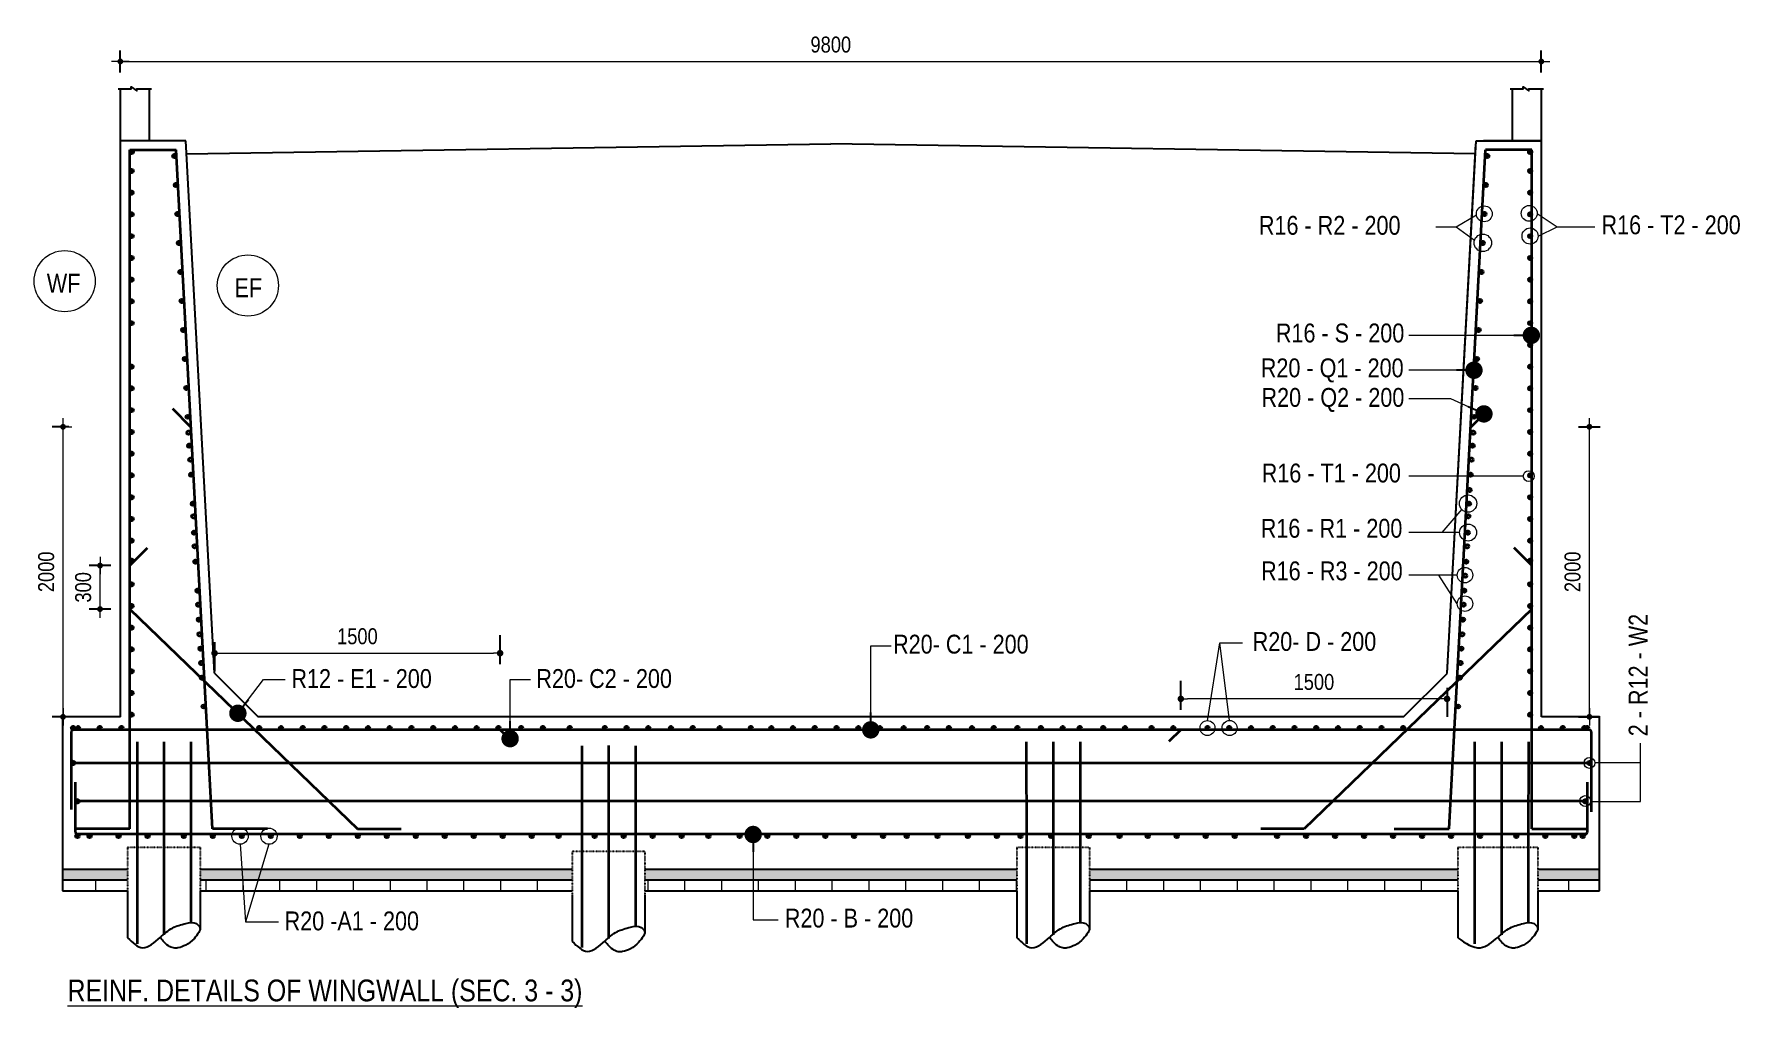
# Model space of a CAD drawing. Header units: millimetres. Extents: x -44822 to 222670, y -173707 to 25116.
# Drawn here: x 145214 to 156979, y -5843 to 872 of the extents above; entities that cross this region are included whole.
import ezdxf

# ---------------------------------------------------------------- set-up
doc = ezdxf.new("R2010")
doc.units = ezdxf.units.MM
doc.header["$LTSCALE"] = 5
doc.header["$PDMODE"] = 2
doc.linetypes.add('ACAD_ISO03W100', pattern=[30, 12, -18])
for name, color, linetype in [('Abutment W Line', 200, 'Continuous'), ('Girder Line', 11, 'Continuous'), ('Pile', 11, 'Continuous'), ('Ralling', 6, 'Continuous'), ('SEC', 25, 'Continuous')]:
    doc.layers.add(name, color=color, linetype=linetype)
for name, color, linetype, lineweight in [('Ber', 12, 'Continuous', 35), ('Dimision', 4, 'Continuous', 13), ('hatch', 7, 'Continuous', 0), ('Text', 7, 'Continuous', 0)]:
    doc.layers.add(name, color=color, linetype=linetype, lineweight=lineweight)
doc.styles.get("Standard").update_dxf_attribs({"font": 'ARIALN.TTF'})
doc.dimstyles.new('ISO-25', dxfattribs={"dimtxt": 75, "dimasz": 45, "dimexe": 125, "dimexo": 75.625, "dimgap": 60, "dimtad": 1, "dimdec": 0, "dimtxsty": 'Standard', "dimblk": 'DOT', "dimcen": 52.5, "dimclrd": 256, "dimclre": 256, "dimclrt": 256, "dimadec": 0, "dimazin": 0, "dimtfac": 1, "dimtdec": 0, "dimtix": 1, "dimtmove": 0, "dimatfit": 3, "dimldrblk": 'DOT', "dimfxl": 1, "dimlwd": -1, "dimarcsym": 0})
doc.dimstyles.new('ISO-75', dxfattribs={"dimtxt": 75, "dimasz": 1, "dimexe": 75, "dimexo": 75, "dimgap": 60, "dimtad": 1, "dimdec": 0, "dimtxsty": 'Standard', "dimblk": 'D_TIC', "dimcen": 52.5, "dimclrd": 256, "dimclre": 256, "dimclrt": 256, "dimadec": 0, "dimazin": 0, "dimtfac": 1, "dimtdec": 0, "dimtix": 1, "dimtmove": 0, "dimatfit": 3, "dimldrblk": 'DOT', "dimfxl": 75, "dimfxlon": 1, "dimlwd": -1, "dimarcsym": 0})

# ---------------------------------------------------------------- blocks, each defined once
blk = doc.blocks.new('D_TIC')
at = {"layer": 'Dimision', "ltscale": 5}
for p, q in [((-60, 0), (60, 0)), ((0, 60), (0, -60))]:
    blk.add_line(p, q, dxfattribs=at)
at = {"layer": 'Dimision', "ltscale": 5, "const_width": 20}
blk.add_lwpolyline([(-10, 0, 1), (10, 0, 1)], format="xyb", close=True, dxfattribs=at)
blk = doc.blocks.new('*D223')
at = {"layer": 'Defpoints', "color": 0, "lineweight": 50, "ltscale": 5, "transparency": 16777216}
for p in [(145669, -2793), (145874, -2793), (145874, -3093)]:
    blk.add_point(p, dxfattribs=at)
at = {"layer": 'Dimision', "lineweight": -2, "ltscale": 5, "transparency": 16777216}
for p, q in [((145744, -2793), (145594, -2793)), ((145744, -3093), (145594, -3093))]:
    blk.add_line(p, q, dxfattribs=at)
at = {"layer": 'Dimision', "ltscale": 5, "transparency": 16777216}
for p, q in [((145669, -2792), (145669, -2791)), ((145669, -3093), (145669, -2793)), ((145669, -3094), (145669, -3095))]:
    blk.add_line(p, q, dxfattribs=at)
for p, rotation in [((145669, -2793), 270), ((145669, -3093), 90)]:
    blk.add_blockref('D_TIC', p, dxfattribs=dict(at, rotation=rotation))
at = {"layer": 'Dimision', "ltscale": 5, "transparency": 16777216, "insert": (145553, -2943), "char_height": 110, "attachment_point": 5, "rotation": 90}
blk.add_mtext('300', dxfattribs=at)
blk = doc.blocks.new('_Dot')
at = {"color": 0, "linetype": 'ByBlock', "lineweight": -2}
blk.add_line((-0.5, 0), (-1, 0), dxfattribs=at)
at = {"color": 0, "linetype": 'ByBlock', "const_width": 0.5}
blk.add_lwpolyline([(-0.25, 0, 1), (0.25, 0, 1)], format="xyb", close=True, dxfattribs=at)
blk = doc.blocks.new('*D224')
at = {"layer": 'Defpoints', "color": 0, "lineweight": 50, "ltscale": 5, "transparency": 16777216}
for p in [(145414, -1836), (146313, -1836), (146697, -3836)]:
    blk.add_point(p, dxfattribs=at)
at = {"layer": 'Dimision', "lineweight": -2, "ltscale": 5, "transparency": 16777216}
for p, q in [((145454, -1836), (145339, -1836)), ((145454, -3836), (145339, -3836))]:
    blk.add_line(p, q, dxfattribs=at)
at = {"layer": 'Dimision', "ltscale": 5, "transparency": 16777216}
blk.add_line((145414, -3835), (145414, -1837), dxfattribs=at)
for p, rotation in [((145414, -1836), 90), ((145414, -3836), 270)]:
    blk.add_blockref('D_TIC', p, dxfattribs=dict(at, rotation=rotation))
at = {"layer": 'Dimision', "ltscale": 5, "transparency": 16777216, "insert": (145298, -2836), "char_height": 110, "attachment_point": 5, "rotation": 90}
blk.add_mtext('2000', dxfattribs=at)
blk = doc.blocks.new('*D226')
at = {"layer": 'Defpoints', "color": 0, "lineweight": 50, "transparency": 16777216}
for p in [(155609, 683), (145809, 444), (155609, 444)]:
    blk.add_point(p, dxfattribs=at)
at = {"layer": 'Dimision', "lineweight": -2, "transparency": 16777216}
for p, q in [((145809, 608), (145809, 758)), ((155609, 608), (155609, 758))]:
    blk.add_line(p, q, dxfattribs=at)
at = {"layer": 'Dimision', "transparency": 16777216}
blk.add_line((145810, 683), (155608, 683), dxfattribs=at)
at = {"layer": 'Dimision', "transparency": 16777216, "rotation": 180}
blk.add_blockref('D_TIC', (145809, 683), dxfattribs=at)
at = {"layer": 'Dimision', "transparency": 16777216}
blk.add_blockref('D_TIC', (155609, 683), dxfattribs=at)
at = {"layer": 'Dimision', "transparency": 16777216, "insert": (150709, 799), "char_height": 110, "attachment_point": 5}
blk.add_mtext('9800', dxfattribs=at)
blk = doc.blocks.new('*D228')
at = {"layer": 'Defpoints', "color": 0, "lineweight": 50, "transparency": 16777216}
for p in [(155125, -1836), (155941, -1836), (155713, -3836)]:
    blk.add_point(p, dxfattribs=at)
at = {"layer": 'Dimision', "lineweight": -2, "transparency": 16777216}
for p, q in [((155866, -1836), (156016, -1836)), ((155866, -3836), (156016, -3836))]:
    blk.add_line(p, q, dxfattribs=at)
at = {"layer": 'Dimision', "transparency": 16777216}
blk.add_line((155941, -3835), (155941, -1837), dxfattribs=at)
for p, rotation in [((155941, -1836), 90), ((155941, -3836), 270)]:
    blk.add_blockref('D_TIC', p, dxfattribs=dict(at, rotation=rotation))
at = {"layer": 'Dimision', "transparency": 16777216, "insert": (155825, -2836), "char_height": 110, "attachment_point": 5, "rotation": 90}
blk.add_mtext('2000', dxfattribs=at)
blk = doc.blocks.new('*D233')
at = {"layer": 'Defpoints', "color": 0, "lineweight": 50, "ltscale": 5, "transparency": 16777216}
for p in [(146459, -3205), (148428, -3397), (148428, -3595)]:
    blk.add_point(p, dxfattribs=at)
at = {"layer": 'Dimision', "lineweight": -2, "ltscale": 5, "transparency": 16777216}
for p, q in [((148428, -3472), (148428, -3272)), ((146459, -3322), (146459, -3522))]:
    blk.add_line(p, q, dxfattribs=at)
at = {"layer": 'Dimision', "ltscale": 5, "transparency": 16777216}
blk.add_line((146504, -3397), (148383, -3397), dxfattribs=at)
at = {"layer": 'Dimision', "ltscale": 5, "transparency": 16777216, "xscale": 45, "yscale": 45, "zscale": 45, "rotation": 180}
blk.add_blockref('_Dot', (146459, -3397), dxfattribs=at)
at = {"layer": 'Dimision', "ltscale": 5, "transparency": 16777216, "xscale": 45, "yscale": 45, "zscale": 45}
blk.add_blockref('_Dot', (148428, -3397), dxfattribs=at)
at = {"layer": 'Dimision', "ltscale": 5, "transparency": 16777216, "insert": (147444, -3281), "char_height": 110, "attachment_point": 5}
blk.add_mtext('1500', dxfattribs=at)
blk = doc.blocks.new('*D245')
at = {"layer": 'Defpoints', "color": 0, "lineweight": 50, "ltscale": 5, "transparency": 16777216}
for p in [(154959, -3536), (153123, -3712), (153123, -3926)]:
    blk.add_point(p, dxfattribs=at)
at = {"layer": 'Dimision', "lineweight": -2, "ltscale": 5, "transparency": 16777216}
for p, q in [((153123, -3787), (153123, -3587)), ((154959, -3637), (154959, -3837))]:
    blk.add_line(p, q, dxfattribs=at)
at = {"layer": 'Dimision', "ltscale": 5, "transparency": 16777216}
blk.add_line((154914, -3712), (153168, -3712), dxfattribs=at)
at = {"layer": 'Dimision', "ltscale": 5, "transparency": 16777216, "xscale": 45, "yscale": 45, "zscale": 45, "rotation": 180}
blk.add_blockref('_Dot', (153123, -3712), dxfattribs=at)
at = {"layer": 'Dimision', "ltscale": 5, "transparency": 16777216, "xscale": 45, "yscale": 45, "zscale": 45}
blk.add_blockref('_Dot', (154959, -3712), dxfattribs=at)
at = {"layer": 'Dimision', "ltscale": 5, "transparency": 16777216, "insert": (154041, -3596), "char_height": 110, "attachment_point": 5}
blk.add_mtext('1500', dxfattribs=at)

msp = doc.modelspace()

# ---------------------------------------------------------------- hatches: boundary and pattern name
at = {"layer": 'Ber'}
for points in [[(145874.1, 60.1, 1), (145899.1, 60.1, 1)], [(145874.1, 58.4, 1), (145899.1, 58.4, 1)], [(146169.9, 30.6, 1), (146194.9, 30.6, 1)], [(155249, 30.6, -1), (155224, 30.6, -1)], [(155544.8, 60.1, -1), (155519.8, 60.1, -1)], [(155544.8, 58.4, -1), (155519.8, 58.4, -1)], [(145874.1, -71.4, 1), (145899.1, -71.4, 1)], [(155544.8, -71.4, -1), (155519.8, -71.4, -1)], [(145874.1, -221.4, 1), (145899.1, -221.4, 1)], [(146179.8, -169.2, 1), (146204.8, -169.2, 1)], [(155239.1, -169.2, -1), (155214.1, -169.2, -1)], [(155544.8, -221.4, -1), (155519.8, -221.4, -1)], [(145874.4, -371.4, 1), (145899.4, -371.4, 1)], [(146190, -368.9, 1), (146215, -368.9, 1)], [(155229.2, -368.9, -1), (155204.2, -368.9, -1)], [(155544.8, -371.4, -1), (155519.8, -371.4, -1)], [(145874.4, -521.4, 1), (145899.4, -521.4, 1)], [(146200.7, -568.7, 1), (146225.7, -568.7, 1)], [(155218.5, -568.7, -1), (155193.5, -568.7, -1)], [(155544.8, -521.4, -1), (155519.8, -521.4, -1)], [(145874.4, -671.4, 1), (145899.4, -671.4, 1)], [(155544.8, -671.4, -1), (155519.8, -671.4, -1)], [(145874.4, -821.4, 1), (145899.4, -821.4, 1)], [(146210.6, -768.4, 1), (146235.6, -768.4, 1)], [(155208.7, -768.4, -1), (155183.7, -768.4, -1)], [(155544.8, -821.4, -1), (155519.8, -821.4, -1)], [(145874.4, -971.4, 1), (145899.4, -971.4, 1)], [(146220.4, -968.2, 1), (146245.4, -968.2, 1)], [(155198.8, -968.2, -1), (155173.8, -968.2, -1)], [(155544.8, -971.4, -1), (155519.8, -971.4, -1)], [(145874.4, -1121.4, 1), (145899.4, -1121.4, 1)], [(146230.3, -1168, 1), (146255.3, -1168, 1)], [(155188.9, -1168, -1), (155163.9, -1168, -1)], [(155544.8, -1121.4, -1), (155519.8, -1121.4, -1)], [(155544.8, -1271.4, -1), (155519.8, -1271.4, -1)], [(145874.4, -1421.4, 1), (145899.4, -1421.4, 1)], [(146241.9, -1367.7, 1), (146266.9, -1367.7, 1)], [(155177.3, -1367.7, -1), (155152.3, -1367.7, -1)], [(155544.8, -1421.4, -1), (155519.8, -1421.4, -1)], [(145874.4, -1571.4, 1), (145899.4, -1571.4, 1)], [(146251.8, -1567.5, 1), (146276.8, -1567.5, 1)], [(155167.4, -1567.5, -1), (155142.4, -1567.5, -1)], [(155544.8, -1571.4, -1), (155519.8, -1571.4, -1)], [(145874.4, -1721.4, 1), (145899.4, -1721.4, 1)], [(146261.7, -1767.2, 1), (146286.7, -1767.2, 1)], [(155157.6, -1767.2, -1), (155132.6, -1767.2, -1)], [(155544.8, -1721.4, -1), (155519.8, -1721.4, -1)], [(145874.4, -1871.4, 1), (145899.4, -1871.4, 1)], [(155544.8, -1871.4, -1), (155519.8, -1871.4, -1)], [(146271.5, -1967, 1), (146296.5, -1967, 1)], [(155147.7, -1967, -1), (155122.7, -1967, -1)], [(145874.4, -2021.4, 1), (145899.4, -2021.4, 1)], [(155544.8, -2021.4, -1), (155519.8, -2021.4, -1)], [(145874.4, -2171.4, 1), (145899.4, -2171.4, 1)], [(146284.9, -2166.7, 1), (146309.9, -2166.7, 1)], [(155134.4, -2166.7, -1), (155109.4, -2166.7, -1)], [(155544.8, -2171.4, -1), (155519.8, -2171.4, -1)], [(145874.4, -2321.4, 1), (145899.4, -2321.4, 1)], [(155544.8, -2321.4, -1), (155519.8, -2321.4, -1)], [(145874.4, -2471.4, 1), (145899.4, -2471.4, 1)], [(146296.4, -2366.5, 1), (146321.4, -2366.5, 1)], [(155122.8, -2366.5, -1), (155097.8, -2366.5, -1)], [(155544.8, -2471.4, -1), (155519.8, -2471.4, -1)], [(146304.6, -2566.3, 1), (146329.6, -2566.3, 1)], [(155114.6, -2566.3, -1), (155089.6, -2566.3, -1)], [(145874.4, -2621.4, 1), (145899.4, -2621.4, 1)], [(155544.8, -2621.4, -1), (155519.8, -2621.4, -1)], [(145874.4, -2758.9, 1), (145899.4, -2758.9, 1)], [(146314.5, -2766, 1), (146339.5, -2766, 1)], [(155104.7, -2766, -1), (155079.7, -2766, -1)], [(155544.8, -2758.9, -1), (155519.8, -2758.9, -1)], [(145874.4, -2921.4, 1), (145899.4, -2921.4, 1)], [(155544.8, -2921.4, -1), (155519.8, -2921.4, -1)], [(146328.6, -2965.8, 1), (146353.6, -2965.8, 1)], [(155090.7, -2965.8, -1), (155065.7, -2965.8, -1)], [(145874.4, -3071.4, 1), (145899.4, -3071.4, 1)], [(146338.5, -3165.5, 1), (146363.5, -3165.5, 1)], [(155080.8, -3165.5, -1), (155055.8, -3165.5, -1)], [(155544.8, -3071.4, -1), (155519.8, -3071.4, -1)], [(145874.4, -3221.4, 1), (145899.4, -3221.4, 1)], [(155544.8, -3221.4, -1), (155519.8, -3221.4, -1)], [(145874.4, -3371.4, 1), (145899.4, -3371.4, 1)], [(146349.4, -3365.3, 1), (146374.4, -3365.3, 1)], [(155069.8, -3365.3, -1), (155044.8, -3365.3, -1)], [(155544.8, -3371.4, -1), (155519.8, -3371.4, -1)], [(145874.4, -3521.4, 1), (145899.4, -3521.4, 1)], [(155544.8, -3521.4, -1), (155519.8, -3521.4, -1)], [(146359.3, -3565, 1), (146384.3, -3565, 1)], [(155059.9, -3565, -1), (155034.9, -3565, -1)], [(145874.4, -3671.4, 1), (145899.4, -3671.4, 1)], [(146372, -3764.8, 1), (146397, -3764.8, 1)], [(155047.3, -3764.8, -1), (155022.3, -3764.8, -1)], [(155544.8, -3671.4, -1), (155519.8, -3671.4, -1)], [(145874.4, -3821.4, 1), (145899.4, -3821.4, 1)], [(155544.8, -3821.4, -1), (155519.8, -3821.4, -1)], [(145495.8, -3913.2, 1), (145470.8, -3913.2, 1)], [(145529.4, -3913.2, 1), (145504.4, -3913.2, 1)], [(145679.4, -3913.2, 1), (145654.4, -3913.2, 1)], [(145829.4, -3913.2, 1), (145804.4, -3913.2, 1)], [(146779.4, -3913.2, 1), (146754.4, -3913.2, 1)], [(146929.4, -3913.2, 1), (146904.4, -3913.2, 1)], [(147079.4, -3913.2, 1), (147054.4, -3913.2, 1)], [(147229.4, -3913.2, 1), (147204.4, -3913.2, 1)], [(147379.4, -3913.2, 1), (147354.4, -3913.2, 1)], [(147529.4, -3913.2, 1), (147504.4, -3913.2, 1)], [(147679.4, -3913.2, 1), (147654.4, -3913.2, 1)], [(147829.4, -3913.2, 1), (147804.4, -3913.2, 1)], [(147979.4, -3913.2, 1), (147954.4, -3913.2, 1)], [(148129.4, -3913.2, 1), (148104.4, -3913.2, 1)], [(148279.4, -3913.2, 1), (148254.4, -3913.2, 1)], [(148429.4, -3913.2, 1), (148404.4, -3913.2, 1)], [(148586, -3913.2, 1), (148561, -3913.2, 1)], [(148736, -3913.2, 1), (148711, -3913.2, 1)], [(148921, -3913.2, 1), (148896, -3913.2, 1)], [(149163.1, -3913.2, 1), (149138.1, -3913.2, 1)], [(149313.1, -3913.2, 1), (149288.1, -3913.2, 1)], [(149463.1, -3913.2, 1), (149438.1, -3913.2, 1)], [(149619.6, -3913.2, 1), (149594.6, -3913.2, 1)], [(149769.6, -3913.2, 1), (149744.6, -3913.2, 1)], [(149954.7, -3913.2, 1), (149929.7, -3913.2, 1)], [(150169.9, -3913.2, 1), (150144.9, -3913.2, 1)], [(150311, -3913.2, 1), (150286, -3913.2, 1)], [(150461, -3913.2, 1), (150436, -3913.2, 1)], [(150611, -3913.2, 1), (150586, -3913.2, 1)], [(150761, -3913.2, 1), (150736, -3913.2, 1)], [(150911, -3913.2, 1), (150886, -3913.2, 1)], [(151061, -3913.2, 1), (151036, -3913.2, 1)], [(151224, -3913.2, 1), (151199, -3913.2, 1)], [(151386, -3913.2, 1), (151361, -3913.2, 1)], [(151536, -3913.2, 1), (151511, -3913.2, 1)], [(151695.4, -3913.2, 1), (151670.4, -3913.2, 1)], [(151845.4, -3913.2, 1), (151820.4, -3913.2, 1)], [(152008.5, -3913.2, 1), (151983.5, -3913.2, 1)], [(152170.4, -3913.2, 1), (152145.4, -3913.2, 1)], [(152320.4, -3913.2, 1), (152295.4, -3913.2, 1)], [(152438.3, -3913.2, 1), (152413.3, -3913.2, 1)], [(152600.2, -3913.2, 1), (152575.2, -3913.2, 1)], [(152750.2, -3913.2, 1), (152725.2, -3913.2, 1)], [(152934, -3913.2, 1), (152909, -3913.2, 1)], [(153084, -3913.2, 1), (153059, -3913.2, 1)], [(153319.4, -3913.2, 1), (153294.4, -3913.2, 1)], [(153469.4, -3913.2, 1), (153444.4, -3913.2, 1)], [(153619.4, -3913.2, 1), (153594.4, -3913.2, 1)], [(153769.4, -3913.2, 1), (153744.4, -3913.2, 1)], [(153919.4, -3913.2, 1), (153894.4, -3913.2, 1)], [(154069.4, -3913.2, 1), (154044.4, -3913.2, 1)], [(154219.4, -3913.2, 1), (154194.4, -3913.2, 1)], [(154369.4, -3913.2, 1), (154344.4, -3913.2, 1)], [(154519.4, -3913.2, 1), (154494.4, -3913.2, 1)], [(154669.4, -3913.2, 1), (154644.4, -3913.2, 1)], [(155619.4, -3913.2, 1), (155594.4, -3913.2, 1)], [(155769.4, -3913.2, 1), (155744.4, -3913.2, 1)], [(155919.4, -3913.2, 1), (155894.4, -3913.2, 1)], [(155912.4, -3913.2, 1), (155937.4, -3913.2, 1)], [(145496.3, -4153.8, -1), (145471.3, -4153.8, -1)], [(155928.7, -4153.8, 1), (155953.7, -4153.8, 1)], [(145525.5, -4418.3, -1), (145500.5, -4418.3, -1)], [(155899.5, -4418.3, 1), (155924.5, -4418.3, 1)], [(145525.8, -4658.2, -1), (145500.8, -4658.2, -1)], [(145609.4, -4658.2, -1), (145584.4, -4658.2, -1)], [(145809.4, -4658.2, -1), (145784.4, -4658.2, -1)], [(146009.4, -4658.2, -1), (145984.4, -4658.2, -1)], [(146259.4, -4658.2, -1), (146234.4, -4658.2, -1)], [(146459.4, -4658.2, -1), (146434.4, -4658.2, -1)], [(146659.4, -4658.2, -1), (146634.4, -4658.2, -1)], [(146859.4, -4658.2, -1), (146834.4, -4658.2, -1)], [(147059.4, -4658.2, -1), (147034.4, -4658.2, -1)], [(147259.4, -4658.2, -1), (147234.4, -4658.2, -1)], [(147459.4, -4658.2, -1), (147434.4, -4658.2, -1)], [(147659.4, -4658.2, -1), (147634.4, -4658.2, -1)], [(147859.4, -4658.2, -1), (147834.4, -4658.2, -1)], [(148059, -4658.2, -1), (148034, -4658.2, -1)], [(148259, -4658.2, -1), (148234, -4658.2, -1)], [(148459, -4658.2, -1), (148434, -4658.2, -1)], [(148659, -4658.2, -1), (148634, -4658.2, -1)], [(148844.1, -4658.2, -1), (148819.1, -4658.2, -1)], [(149092.7, -4658.2, -1), (149067.7, -4658.2, -1)], [(149292.7, -4658.2, -1), (149267.7, -4658.2, -1)], [(149492.7, -4658.2, -1), (149467.7, -4658.2, -1)], [(149692.7, -4658.2, -1), (149667.7, -4658.2, -1)], [(149877.7, -4658.2, -1), (149852.7, -4658.2, -1)], [(150092.9, -4658.2, -1), (150067.9, -4658.2, -1)], [(150284, -4658.2, -1), (150259, -4658.2, -1)], [(150484, -4658.2, -1), (150459, -4658.2, -1)], [(150684, -4658.2, -1), (150659, -4658.2, -1)], [(150882.3, -4658.2, -1), (150857.3, -4658.2, -1)], [(151082.3, -4658.2, -1), (151057.3, -4658.2, -1)], [(151245.4, -4658.2, -1), (151220.4, -4658.2, -1)], [(151457.3, -4658.2, -1), (151432.3, -4658.2, -1)], [(151666.8, -4658.2, -1), (151641.8, -4658.2, -1)], [(151866.8, -4658.2, -1), (151841.8, -4658.2, -1)], [(152029.8, -4658.2, -1), (152004.8, -4658.2, -1)], [(152241.8, -4658.2, -1), (152216.8, -4658.2, -1)], [(152500.8, -4658.2, -1), (152475.8, -4658.2, -1)], [(152712.8, -4658.2, -1), (152687.8, -4658.2, -1)], [(152907.3, -4658.2, -1), (152882.3, -4658.2, -1)], [(153107.3, -4658.2, -1), (153082.3, -4658.2, -1)], [(153307.3, -4658.2, -1), (153282.3, -4658.2, -1)], [(153507.3, -4658.2, -1), (153482.3, -4658.2, -1)], [(153799.4, -4658.2, -1), (153774.4, -4658.2, -1)], [(153999.4, -4658.2, -1), (153974.4, -4658.2, -1)], [(154199.4, -4658.2, -1), (154174.4, -4658.2, -1)], [(154399.4, -4658.2, -1), (154374.4, -4658.2, -1)], [(154599.4, -4658.2, -1), (154574.4, -4658.2, -1)], [(154799.4, -4658.2, -1), (154774.4, -4658.2, -1)], [(154999.4, -4658.2, -1), (154974.4, -4658.2, -1)], [(155199.4, -4658.2, -1), (155174.4, -4658.2, -1)], [(155449.4, -4658.2, -1), (155424.4, -4658.2, -1)], [(155649.4, -4658.2, -1), (155624.4, -4658.2, -1)], [(155849.4, -4658.2, -1), (155824.4, -4658.2, -1)], [(155907.4, -4658.2, 1), (155882.4, -4658.2, 1)]]:
    msp.add_hatch(color=256, dxfattribs=at).paths.add_polyline_path(points)
at = {"layer": 'hatch', "ltscale": 5}
h = msp.add_hatch(dxfattribs=at)
h.set_pattern_fill('AR-CONC', color=256, style=0)
h.set_pattern_definition([(50, (121509.06, 778.93), (182.1847, -15.9391), [19.05, -209.55]), (355, (121509.06, 778.93), (-35.2428, 191.0566), [15.24, -167.64]), (100.451, (121524.24, 777.6), (146.9425, 175.1167), [16.19, -178.09]), (46.1842, (121509.06, 829.73), (271.079, -42.0423), [28.575, -314.325]), (96.6356, (121531.65, 826.23), (237.4042, 247.4256), [24.285, -267.135]), (351.184, (121509.06, 829.73), (237.4046, 247.4251), [22.86, -251.46]), (21, (121534.46, 817.03), (151.6149, -102.2655), [19.05, -209.55]), (326, (121534.46, 817.03), (61.802, 184.188), [15.24, -167.64]), (71.4514, (121547.09, 808.51), (213.4165, 81.9229), [16.19, -178.09]), (37.5, (121509.055, 778.935), (3.0886, 84.55504), [0, -165.608, 0, -170.18, 0, -168.275]), (7.5, (121509.055, 778.935), (66.81966, 100.18057), [0, -97.028, 0, -161.798, 0, -64.135]), (327.5, (121452.413, 778.935), (135.5906, -5.72874), [0, -63.5, 0, -198.12, 0, -262.89]), (317.5, (121427.01, 778.93), (148.1292, 25.4265), [0, -82.55, 0, -131.572, 0, -186.69])])
h.paths.add_polyline_path([(155584.4, -4885.7), (155584.4, -4960.7), (156009.4, -4960.7), (156009.4, -4885.7)])
h.paths.add_polyline_path([(152492.8, -4885.7), (152492.8, -4960.7), (155034.4, -4960.7), (155034.4, -4885.7)])
h.paths.add_polyline_path([(149426.1, -4885.7), (149426.1, -4960.7), (151992.8, -4960.7), (151992.8, -4885.7)])
h.paths.add_polyline_path([(146359.4, -4885.7), (146359.4, -4960.7), (148926.1, -4960.7), (148926.1, -4885.7)])
h.paths.add_polyline_path([(145859.4, -4960.7), (145859.4, -4885.7), (145409.4, -4885.7), (145409.4, -4960.7)])
at = {"layer": 'hatch'}
h = msp.add_hatch(dxfattribs=at)
h.set_pattern_fill('BRICK', color=256, scale=20, style=0)
h.set_pattern_definition([(0, (121509.06, 778.93), (0, 127), []), (90, (121509.06, 778.93), (-254, 2e-14), [127, -127]), (90, (121636.06, 778.93), (-254, 2e-14), [-127, 127])])
h.paths.add_polyline_path([(155584.4, -4960.7), (155584.4, -5035.7), (156009.4, -5035.7), (156009.4, -4960.7)])
h.paths.add_polyline_path([(152492.8, -4960.7), (152492.8, -5035.7), (155034.4, -5035.7), (155034.4, -4960.7)])
h.paths.add_polyline_path([(149426.1, -4960.7), (149426.1, -5035.7), (151992.8, -5035.7), (151992.8, -4960.7)])
h.paths.add_polyline_path([(145859.4, -5035.7), (145859.4, -4960.7), (145409.4, -4960.7), (145409.4, -5035.7)])
h.paths.add_polyline_path([(146359.4, -4960.7), (146359.4, -5035.7), (148926.1, -5035.7), (148926.1, -4960.7)])

# ---------------------------------------------------------------- linework, layer by layer
at = {"layer": 'Abutment W Line'}
for p, q in [((155409.4, 136.4), (155409.4, 494.4)), ((155609.4, 136.4), (155609.4, 494.4))]:
    msp.add_line(p, q, dxfattribs=at)
msp.add_lwpolyline([(155394.4, 494.4), (155483.6, 494.4), (155483.6, 508.5), (155523.2, 480.2), (155523.2, 494.4), (155625, 494.4)], dxfattribs=at)
at = {"layer": 'Ber'}
for p, q in [((145874.4, -4607.3), (145874.4, 73.4)), ((145874.4, 73.4), (146194.4, 73.4)), ((146444, -4607.3), (146194.2, 73.4)), ((154973.9, -4607.3), (155224.9, 73.4)), ((155544.8, 73.4), (155224.9, 73.4)), ((155544.8, -4607.3), (155544.8, 73.4)), ((146294, -1835.7), (146171, -1712.7)), ((155125.3, -1835.7), (155248.2, -1712.7)), ((145874.4, -2792.6), (145997.4, -2669.6)), ((155544.8, -2792.6), (155421.9, -2669.6)), ((145874.4, -3092.6), (147445.1, -4607.3)), ((155544.8, -3092.6), (153974.1, -4607.3)), ((145470.8, -3938.2), (145470.8, -4475.9)), ((155946.2, -3925.7), (145483.3, -3925.7)), ((148427.6, -3925.7), (148530.2, -4025.5)), ((153122.9, -3925.7), (153041.3, -4005.1)), ((155955.2, -4490.1), (155955.2, -3938.2)), ((146109.4, -4008.7), (146109.4, -5338.3)), ((149176.1, -4034.3), (149176.1, -5363.9)), ((152242.8, -4008.7), (152242.8, -5338.3)), ((155334.4, -4008.7), (155334.4, -5338.3)), ((145483.8, -4153.8), (155941.2, -4153.8)), ((145500.8, -4633.2), (145500.8, -4285.7)), ((155925.2, -4285.7), (155925.2, -4633.2)), ((155912, -4418.3), (145513, -4418.3)), ((145874.4, -4607.3), (145494.4, -4607.3)), ((155912.3, -4645.7), (145513.3, -4645.7)), ((146823.8, -4607.3), (146444, -4607.3)), ((154594.1, -4607.3), (154973.9, -4607.3)), ((155544.8, -4607.3), (155924.9, -4607.3))]:
    msp.add_line(p, q, dxfattribs=at)
for points in [[(145924.1, -4009.4), (145924.4, -4735.7), (145924.4, -5401.9)], [(146294.8, -4009.4), (146294.4, -4735.7), (146294.4, -5255.5)], [(148990.8, -4034.9), (148991.1, -4761.2), (148991.1, -5427.4)], [(149361.5, -4034.9), (149361.1, -4761.2), (149361.1, -5281)], [(152057.4, -4009.4), (152057.8, -4735.7), (152057.8, -5401.9)], [(152428.1, -4009.4), (152427.8, -4735.7), (152427.8, -5255.5)], [(155149.1, -4009.4), (155149.4, -4735.7), (155149.4, -5401.9)], [(155519.8, -4009.4), (155519.4, -4735.7), (155519.4, -5255.5)], [(147445.1, -4607.3), (147745.1, -4607.3)], [(153974.1, -4607.3), (153674.1, -4607.3)]]:
    msp.add_lwpolyline(points, dxfattribs=at)
for centre in [(145886.6, 60.1), (145886.6, 58.4), (146182.4, 30.6), (155236.5, 30.6), (155532.3, 60.1), (155532.3, 58.4), (145886.6, -71.4), (155532.3, -71.4), (145886.6, -221.4), (146192.3, -169.2), (155226.6, -169.2), (155532.3, -221.4), (145886.9, -371.4), (146202.5, -368.9), (155216.7, -368.9), (155532.3, -371.4), (145886.9, -521.4), (146213.2, -568.7), (155206, -568.7), (155532.3, -521.4), (145886.9, -671.4), (155532.3, -671.4), (145886.9, -821.4), (146223.1, -768.4), (155196.2, -768.4), (155532.3, -821.4), (145886.9, -971.4), (146232.9, -968.2), (155186.3, -968.2), (155532.3, -971.4), (145886.9, -1121.4), (146242.8, -1168), (155176.4, -1168), (155532.3, -1121.4), (155532.3, -1271.4), (145886.9, -1421.4), (146254.4, -1367.7), (155164.8, -1367.7), (155532.3, -1421.4), (145886.9, -1571.4), (146264.3, -1567.5), (155154.9, -1567.5), (155532.3, -1571.4), (145886.9, -1721.4), (146274.2, -1767.2), (155145.1, -1767.2), (155532.3, -1721.4), (145886.9, -1871.4), (146279.6, -1877.1), (155139.6, -1877.1), (155532.3, -1871.4), (146284, -1967), (155135.2, -1967), (145886.9, -2021.4), (146292.2, -2063.4), (155127, -2063.4), (155532.3, -2021.4), (145886.9, -2171.4), (146297.4, -2166.7), (155121.9, -2166.7), (155532.3, -2171.4), (145886.9, -2321.4), (155115, -2271.7), (155532.3, -2321.4), (145886.9, -2471.4), (146308.9, -2366.5), (146313.2, -2453), (155106, -2453), (155110.3, -2366.5), (155532.3, -2471.4), (146317.1, -2566.3), (155102.1, -2566.3), (145886.9, -2621.4), (146321.7, -2659.4), (155097.5, -2659.4), (155532.3, -2621.4), (145886.9, -2758.9), (146327, -2766), (155092.2, -2766), (155532.3, -2758.9), (145886.9, -2921.4), (155084, -2863.1), (155532.3, -2921.4), (146341.1, -2965.8), (146345.8, -3062.4), (155073.4, -3062.4), (155078.2, -2965.8), (145886.9, -3071.4), (146351, -3165.5), (155068.3, -3165.5), (155532.3, -3071.4), (145886.9, -3221.4), (146355.6, -3266.4), (155063.6, -3266.4), (155532.3, -3221.4), (145886.9, -3371.4), (146361.9, -3365.3), (155057.3, -3365.3), (155532.3, -3371.4), (145886.9, -3521.4), (146366.7, -3464.5), (155052.5, -3464.5), (155532.3, -3521.4), (146371.8, -3565), (155047.4, -3565), (145886.9, -3671.4), (146384.5, -3764.8), (155034.8, -3764.8), (155532.3, -3671.4), (145886.9, -3821.4), (155532.3, -3821.4), (145483.3, -3913.2), (145516.9, -3913.2), (145666.9, -3913.2), (145816.9, -3913.2), (146766.9, -3913.2), (146916.9, -3913.2), (147066.9, -3913.2), (147216.9, -3913.2), (147366.9, -3913.2), (147516.9, -3913.2), (147666.9, -3913.2), (147816.9, -3913.2), (147966.9, -3913.2), (148116.9, -3913.2), (148266.9, -3913.2), (148416.9, -3913.2), (148573.5, -3913.2), (148723.5, -3913.2), (148908.5, -3913.2), (149150.6, -3913.2), (149300.6, -3913.2), (149450.6, -3913.2), (149607.1, -3913.2), (149757.1, -3913.2), (149942.2, -3913.2), (150157.4, -3913.2), (150298.5, -3913.2), (150448.5, -3913.2), (150598.5, -3913.2), (150748.5, -3913.2), (150898.5, -3913.2), (151048.5, -3913.2), (151211.5, -3913.2), (151373.5, -3913.2), (151523.5, -3913.2), (151682.9, -3913.2), (151832.9, -3913.2), (151996, -3913.2), (152157.9, -3913.2), (152307.9, -3913.2), (152425.8, -3913.2), (152587.7, -3913.2), (152737.7, -3913.2), (152921.5, -3913.2), (153071.5, -3913.2), (153306.9, -3913.2), (153456.9, -3913.2), (153606.9, -3913.2), (153756.9, -3913.2), (153906.9, -3913.2), (154056.9, -3913.2), (154206.9, -3913.2), (154356.9, -3913.2), (154506.9, -3913.2), (154656.9, -3913.2), (155606.9, -3913.2), (155756.9, -3913.2), (155906.9, -3913.2), (155924.9, -3913.2), (145483.8, -4153.8), (155941.2, -4153.8), (145513, -4418.3), (155912, -4418.3), (145513.3, -4658.2), (145596.9, -4658.2), (145796.9, -4658.2), (145996.9, -4658.2), (146246.9, -4658.2), (146446.9, -4658.2), (146646.9, -4658.2), (146846.9, -4658.2), (147046.9, -4658.2), (147246.9, -4658.2), (147446.9, -4658.2), (147646.9, -4658.2), (147846.9, -4658.2), (148046.5, -4658.2), (148246.5, -4658.2), (148446.5, -4658.2), (148646.5, -4658.2), (148831.6, -4658.2), (149080.2, -4658.2), (149280.2, -4658.2), (149480.2, -4658.2), (149680.2, -4658.2), (149865.2, -4658.2), (150080.4, -4658.2), (150271.5, -4658.2), (150471.5, -4658.2), (150671.5, -4658.2), (150869.8, -4658.2), (151069.8, -4658.2), (151232.9, -4658.2), (151444.8, -4658.2), (151654.3, -4658.2), (151854.3, -4658.2), (152017.3, -4658.2), (152229.3, -4658.2), (152488.3, -4658.2), (152700.3, -4658.2), (152894.8, -4658.2), (153094.8, -4658.2), (153294.8, -4658.2), (153494.8, -4658.2), (153786.9, -4658.2), (153986.9, -4658.2), (154186.9, -4658.2), (154386.9, -4658.2), (154586.9, -4658.2), (154786.9, -4658.2), (154986.9, -4658.2), (155186.9, -4658.2), (155436.9, -4658.2), (155636.9, -4658.2), (155836.9, -4658.2), (155894.9, -4658.2)]:
    msp.add_circle(centre, 12.5, dxfattribs=at)
for centre, start, end in [((145483.3, -3938.2), 90, 180), ((155942.7, -3938.2), 0, 90), ((145483.8, -4153.8), 90, 180), ((155941.2, -4153.8), 0, 90), ((145513, -4418.3), 90, 180), ((155912, -4418.3), 0, 90), ((145513.3, -4633.2), 180, 270), ((155912.7, -4633.2), 270, 0)]:
    msp.add_arc(centre, 12.5, start, end, dxfattribs=at)
at = {"layer": 'Dimision'}
for p, q in [((155022.2, -459.7), (154882.7, -459.7)), ((155161.9, -377.3), (155022.2, -459.7)), ((155147.8, -552.3), (155022.2, -459.7)), ((155580.7, -364.4), (155719.3, -456.2)), ((155587.4, -520.8), (155719.3, -456.2)), ((155719.3, -456.2), (155977.5, -456.2)), ((155485.1, -2176.3), (154695.9, -2176.3)), ((155045.7, -2565.1), (154695.9, -2565.1)), ((155029.1, -2858.7), (154695.9, -2858.7))]:
    msp.add_line(p, q, dxfattribs=at)
for points in [[(155060, -2405), (154924.1, -2565.1)], [(155029.3, -3055.8), (154902.4, -2858.7)], [(153306.9, -3862.5), (153392, -3324.6), (153549.4, -3324.6)], [(153459.4, -3861.1), (153392, -3324.6), (153549.4, -3324.6)], [(155978.7, -4151.9), (156293.8, -4151.9), (156293.8, -4018.6)], [(155949.7, -4418.7), (156293.8, -4418.7), (156293.8, -4151.9)], [(146634.7, -4714.7), (146671.2, -5248.7), (146899.8, -5248.7)], [(146833.2, -4715), (146671.2, -5248.7), (146899.8, -5248.7)]]:
    msp.add_lwpolyline(points, dxfattribs=at)
for centre, radius in [((155215.8, -367.7), 54.7), ((155525.8, -364.1), 54.9), ((155531.7, -520.8), 55.6), ((155205.9, -567.4), 60), ((155522.6, -2176.3), 37.5), ((155104.2, -2365.4), 59.4), ((155104.2, -2565.1), 58.6), ((155082.6, -2858.7), 53.5), ((155082.6, -3055.8), 53.3), ((153306.9, -3913.2), 51.5), ((153459.4, -3913.2), 52), ((155941.2, -4153.8), 37.5), ((155912.2, -4416.7), 37.5), ((146634.8, -4658.2), 56.5), ((146834.2, -4659.1), 55.9)]:
    msp.add_circle(centre, radius, dxfattribs=at)
at = {"layer": 'Girder Line', "ltscale": 0.02}
for points in [[(145859.4, -5359.3), (145962.7, -5427.7), (146083.4, -5356.9), (146168.1, -5292.2), (146261, -5260.9), (146334.5, -5262), (146359.4, -5300.1), (146349.8, -5322.8), (146317.1, -5365.9), (146260.6, -5409.4), (146206.4, -5429.2), (146176.4, -5429.7), (146140.3, -5415.1), (146104.4, -5381.9), (146083.4, -5356.9)], [(148926.1, -5384.8), (149029.4, -5453.2), (149150, -5382.5), (149234.7, -5317.8), (149327.7, -5286.5), (149401.2, -5287.5), (149426.1, -5325.7), (149416.5, -5348.4), (149383.8, -5391.4), (149327.2, -5434.9), (149273.1, -5454.8), (149243.1, -5455.3), (149207, -5440.7), (149171.1, -5407.4), (149150, -5382.5)], [(151992.8, -5359.3), (152096, -5427.7), (152216.7, -5356.9), (152301.4, -5292.2), (152394.3, -5260.9), (152467.8, -5262), (152492.8, -5300.1), (152483.2, -5322.8), (152450.5, -5365.9), (152393.9, -5409.4), (152339.8, -5429.2), (152309.7, -5429.7), (152273.7, -5415.1), (152237.8, -5381.9), (152216.7, -5356.9)], [(155034.4, -5359.3), (155187.7, -5427.7), (155308.4, -5356.9), (155393.1, -5292.2), (155486, -5260.9), (155559.5, -5262), (155584.4, -5300.1), (155574.8, -5322.8), (155542.1, -5365.9), (155485.6, -5409.4), (155431.4, -5429.2), (155401.4, -5429.7), (155365.3, -5415.1), (155329.4, -5381.9), (155308.4, -5356.9)]]:
    msp.add_spline(points, degree=3, dxfattribs=at)
at = {"layer": 'Pile', "linetype": 'ACAD_ISO03W100', "ltscale": 0.02}
for p, q in [((145859.4, -4735.7), (146359.4, -4735.7)), ((145859.4, -4735.7), (145859.4, -5035.7)), ((146359.4, -4735.7), (146359.4, -5035.7)), ((148926.1, -4761.2), (149426.1, -4761.2)), ((148926.1, -4761.2), (148926.1, -5061.2)), ((148971.1, -4761.2), (149426.1, -4761.2)), ((149426.1, -4761.2), (149426.1, -5061.2)), ((151992.8, -4735.7), (152492.8, -4735.7)), ((151992.8, -4735.7), (151992.8, -5035.7)), ((152037.8, -4735.7), (152492.8, -4735.7)), ((152492.8, -4735.7), (152492.8, -5035.7)), ((155034.4, -4735.7), (155034.4, -5035.7)), ((155034.4, -4735.7), (155584.4, -4735.7)), ((155584.4, -4735.7), (155584.4, -5035.7)), ((146359.4, -5296.5), (146359.4, -5300.1))]:
    msp.add_line(p, q, dxfattribs=at)
at = {"layer": 'Pile', "ltscale": 5}
for p, q in [((145859.4, -5035.7), (145859.4, -5359.3)), ((146359.4, -5035.7), (146359.4, -5296.5)), ((151992.8, -5035.7), (151992.8, -5359.3)), ((152492.8, -5035.7), (152492.8, -5296.5)), ((155034.4, -5035.7), (155034.4, -5359.3)), ((155584.4, -5035.7), (155584.4, -5296.5)), ((148926.1, -5061.2), (148926.1, -5384.8)), ((149426.1, -5061.2), (149426.1, -5322.1))]:
    msp.add_line(p, q, dxfattribs=at)
at = {"layer": 'Ralling'}
for p, q in [((145809.4, 136.4), (145809.4, 494.4)), ((146009.4, 136.4), (146009.4, 494.4))]:
    msp.add_line(p, q, dxfattribs=at)
msp.add_lwpolyline([(145794.4, 494.4), (145883.6, 494.4), (145883.6, 508.5), (145923.2, 480.2), (145923.2, 494.4), (146025, 494.4)], dxfattribs=at)
at = {"layer": 'SEC'}
for p, q in [((145809.4, -3835.7), (145809.4, 136.4)), ((146260, 136.4), (145809.4, 136.4)), ((146459.4, -3535.7), (146260, 136.4)), ((154959.4, -3535.7), (155158.9, 136.4)), ((155158.9, 136.4), (155609.4, 136.4)), ((155609.4, 136.4), (155209.4, 136.4)), ((155609.4, -3835.7), (155609.4, 136.4)), ((146264.8, 47.1), (150709.6, 114.3)), ((155154.1, 47.1), (150709.6, 114.3)), ((154959.4, -3536.1), (155157.7, 114.3)), ((146459.4, -3535.7), (146759.4, -3835.7)), ((154659.4, -3836.1), (154959.4, -3536.1)), ((154659.4, -3836.1), (154959.4, -3536.1)), ((145409.4, -3835.7), (145409.4, -5035.7)), ((145809.4, -3835.7), (145409.4, -3835.7)), ((154659.8, -3835.7), (146759.4, -3835.7)), ((155954.4, -3835.7), (155609.4, -3835.7)), ((156009.4, -3835.7), (155609.4, -3835.7)), ((156009.4, -5035.7), (156009.4, -3835.7)), ((145409.4, -4885.7), (145859.4, -4885.7)), ((146359.4, -4885.7), (148926.1, -4885.7)), ((149426.1, -4885.7), (151992.8, -4885.7)), ((152492.8, -4885.7), (155034.4, -4885.7)), ((155584.4, -4885.7), (156009.4, -4885.7)), ((145409.4, -4960.7), (145859.4, -4960.7)), ((145409.4, -5035.7), (145859.4, -5035.7)), ((146359.4, -4960.7), (148926.1, -4960.7)), ((146359.4, -5035.7), (148926.1, -5035.7)), ((149426.1, -4960.7), (151992.8, -4960.7)), ((149426.1, -5035.7), (151992.8, -5035.7)), ((152492.8, -4960.7), (155034.4, -4960.7)), ((152492.8, -5035.7), (155034.4, -5035.7)), ((155584.4, -4960.7), (156009.4, -4960.7)), ((155584.4, -5035.7), (156009.4, -5035.7))]:
    msp.add_line(p, q, dxfattribs=at)
at = {"layer": 'Text'}
for centre in [(145425.2, -831.9), (146688.8, -861.8)]:
    msp.add_circle(centre, 210.8, dxfattribs=at)

# ---------------------------------------------------------------- texts
for s, height, p in [(' R16 - R2 - 200', 130, (153620.1, -511.9)), (' R16 - T2 - 200', 130, (155983.1, -508.3)), ('WF', 130, (145302, -910.9)), ('EF', 130, (146596.1, -942.7)), (' R16 - S - 200', 130, (153737.3, -1254)), (' R20 - Q1 - 200', 130, (153633.3, -1494.6)), (' R20 - Q2 - 200', 130, (153638.1, -1698.4)), (' R16 - T1 - 200', 130, (153639.6, -2219.8)), (' R16 - R1 - 200', 130, (153632.9, -2600.8)), (' R16 - R3 - 200', 130, (153635.1, -2894.4)), (' R20- C1 - 200', 130, (151097, -3399.8)), (' R20- D - 200', 130, (153577.1, -3381.3)), (' R12 - E1 - 200', 130, (146947.4, -3636.8)), (' R20- C2 - 200', 130, (148636.8, -3636.7)), (' R20 -A1 - 200', 130, (146900.6, -5308)), (' R20 - B - 200', 130, (150350.6, -5288.8)), ('%%UREINF. DETAILS OF WINGWALL (SEC. 3 - 3)', 150, (145444.6, -5797.7))]:
    msp.add_text(s, height=height, dxfattribs=at).set_placement(p)
msp.add_text('2 - R12 - W2', height=130, rotation=90, dxfattribs=at).set_placement((156342, -3969.9))

# ---------------------------------------------------------------- dimensions: what is measured, and where the dimension line sits
at = {"layer": 'Dimision'}
dim = msp.add_linear_dim(base=(155609.4, 683.3), p1=(145809.4, 444), p2=(155609.4, 444), dimstyle='ISO-75', override={"dimtxt": 110}, dxfattribs=at)
dim.commit()
dim.dimension.update_dxf_attribs({"geometry": '*D226', "text_midpoint": (150709.4, 799.5)})
at = {"layer": 'Dimision', "ltscale": 5}
dim = msp.add_linear_dim(base=(145414.5, -1835.7), p1=(146697.3, -3835.7), p2=(146313.1, -1835.7), angle=90, text='2000', dimstyle='ISO-75', override={"dimtxt": 110, "dimfxl": 40, "dimarcsym": 1}, dxfattribs=at)
dim.commit()
dim.dimension.update_dxf_attribs({"geometry": '*D224', "text_midpoint": (145298.3, -2835.7)})
at = {"layer": 'Dimision'}
dim = msp.add_linear_dim(base=(155941.3, -1835.7), p1=(155713.2, -3835.7), p2=(155125.3, -1835.7), angle=90, text='2000', dimstyle='ISO-75', override={"dimtxt": 110}, dxfattribs=at)
dim.commit()
dim.dimension.update_dxf_attribs({"geometry": '*D228', "text_midpoint": (155825.1, -2835.7)})
at = {"layer": 'Dimision', "ltscale": 5}
dim = msp.add_linear_dim(base=(145669.3, -2792.6), p1=(145874.4, -3092.6), p2=(145874.4, -2792.6), angle=90, dimstyle='ISO-75', override={"dimtxt": 110}, dxfattribs=at)
dim.commit()
dim.dimension.update_dxf_attribs({"geometry": '*D223', "text_midpoint": (145553.2, -2942.6)})
for base, p1, p2, picture, middle in [((148427.6, -3397.3), (146459.4, -3205), (148427.6, -3595), '*D233', (147443.5, -3281.1)), ((153122.9, -3712.1), (154959.4, -3536.1), (153122.9, -3925.7), '*D245', (154041.2, -3596))]:
    dim = msp.add_linear_dim(base=base, p1=p1, p2=p2, text='1500', dimstyle='ISO-25', override={"dimtxt": 110, "dimfxl": 75, "dimfxlon": 1}, dxfattribs=at)
    dim.commit()
    dim.dimension.update_dxf_attribs({"geometry": picture, "text_midpoint": middle})

# ---------------------------------------------------------------- leaders
at = {"layer": 'Dimision'}
for points in [[(155540.6, -1205.4), (154695.9, -1205.4)], [(155144.8, -1446), (154695.9, -1446)], [(155213.4, -1747.1), (154985.1, -1644), (154695.9, -1644)], [(150984.5, -3925.7), (150984.5, -3345.8), (151125.2, -3345.8)], [(146619.7, -3811.3), (146796, -3577.5), (146944.8, -3577.5)], [(148497.2, -3986.4), (148497.2, -3579.4), (148637.9, -3579.4)], [(150173.4, -4647.3), (150173.4, -5236.3), (150345.2, -5236.3)]]:
    msp.add_leader(points, dimstyle='ISO-25', override={"dimasz": 120, "dimtad": 0}, dxfattribs=at)

doc.saveas('drawing.dxf')
